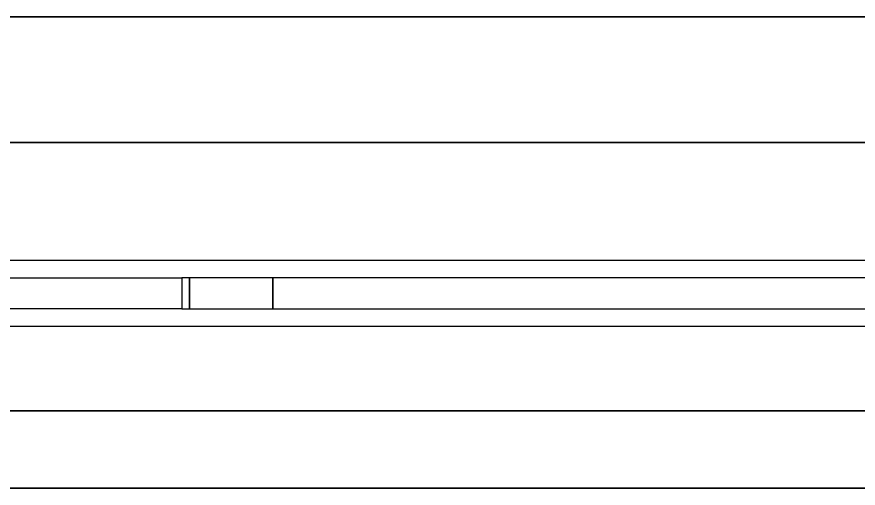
# Model space of a CAD drawing. Extents: x -3400 to 6900, y -3400 to 6900.
# Drawn here: x -1551 to -882, y -138 to 237 of the extents above; entities that cross this region are included whole.
import ezdxf

# ---------------------------------------------------------------- set-up
doc = ezdxf.new("R2010")
doc.units = 0
doc.layers.add('XOR', color=1, linetype='CONTINUOUS')

# ---------------------------------------------------------------- blocks, each defined once
blk = doc.blocks.new('CHIP_XOR')
at = {"layer": '5'}
for points in [[(-2334.91, 137.5), (-62.5, 137.5)], [(-2324.91, -56.09), (-433.1625, -56.09)], [(2334.91, 137.5), (-2334.91, 137.5), (-2334.91, 37.5), (-62.5, 37.5)], [(-62.5, 37.5), (-2334.91, 37.5)], [(-433.1625, -70.09), (-1447.8525, -70.09), (-1447.8525, -94.91), (-433.1625, -94.91)], [(-433.1625, -108.91), (-2324.91, -108.91)], [(-2334.91, -175.8345), (-334.0035, -175.8345)], [(-334.0035, -175.8345), (-2334.91, -175.8345)], [(-2334.91, -237.5), (-326.565, -237.5)], [(-326.565, -237.5), (-2334.91, -237.5)]]:
    blk.add_lwpolyline(points, dxfattribs=at)
for points in [[(-2184.91, -94.91), (-2184.91, -70.09), (-1520.177, -70.09), (-1520.177, -94.91)], [(-1513.9385, -70.09), (-1520.177, -70.09), (-1520.177, -94.91), (-1513.9385, -94.91)], [(-1447.8525, -70.09), (-1513.9385, -70.09), (-1513.9385, -94.91), (-1447.8525, -94.91)]]:
    blk.add_lwpolyline(points, close=True, dxfattribs=at)

msp = doc.modelspace()

# ---------------------------------------------------------------- block references
at = {"layer": 'XOR'}
msp.add_blockref('CHIP_XOR', (100, 100), dxfattribs=at)

doc.saveas('drawing.dxf')
